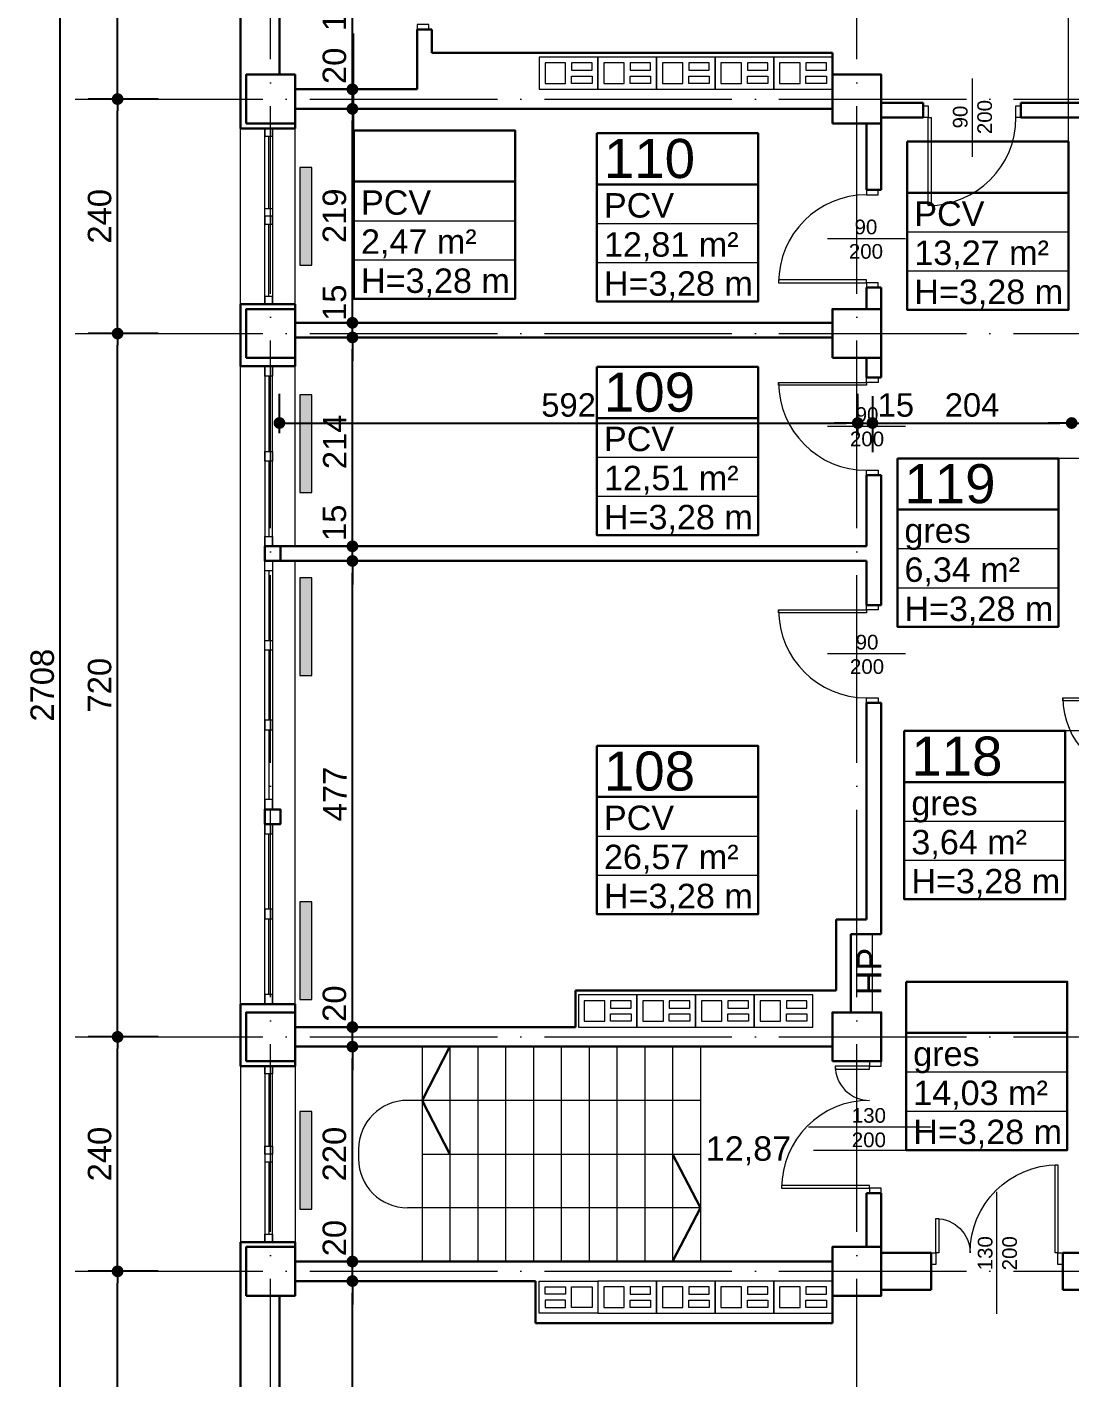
# Model space of a CAD drawing. Header units: millimetres. Extents: x 54 to 8480, y -22812 to 17434.
# Drawn here: x 1383 to 2451, y -7670 to -6288 of the extents above; entities that cross this region are included whole.
import ezdxf

# ---------------------------------------------------------------- set-up
doc = ezdxf.new("R2010")
doc.units = ezdxf.units.MM
doc.linetypes.add('ACAD_ISO04W100', pattern=[30, 24, -3, 0, -3])
doc.layers.add('grzejniki', color=104, linetype='Continuous')
doc.layers.add('TABELKI PO UWAGACH', color=5, linetype='Continuous')
for name, color, linetype, lineweight in [('osie', 132, 'ACAD_ISO04W100', 0), ('PLATFORMA', 7, 'Continuous', 0), ('STOLARKA', 97, 'Continuous', 0), ('tabelki', 151, 'Continuous', 0), ('wymiary', 150, 'Continuous', 0)]:
    doc.layers.add(name, color=color, linetype=linetype, lineweight=lineweight)
doc.styles.get("Standard").update_dxf_attribs({"font": 'arial.ttf'})
doc.dimstyles.new('ISO-25', dxfattribs={"dimtxt": 24, "dimasz": 12, "dimexe": 30, "dimexo": 30, "dimgap": 6, "dimtad": 1, "dimdec": 0, "dimtxsty": 'Standard', "dimblk": 'DOT', "dimcen": 2.5, "dimadec": 0, "dimazin": 0, "dimtfac": 1, "dimtdec": 0, "dimtmove": 0, "dimatfit": 3, "dimldrblk": 'DOT', "dimfxl": 1, "dimarcsym": 0})

# ---------------------------------------------------------------- blocks, each defined once
blk = doc.blocks.new('A$C13771EA7')
at = {"color": 132, "linetype": 'ACAD_ISO04W100', "lineweight": 0, "ltscale": 8}
for p, q in [((31, -2874), (31, 166)), ((631, -2874), (631, 166)), ((-169, -754), (4311, -754)), ((-169, -994), (3231, -994)), ((-169, -1714), (3231, -1714)), ((-169, -1954), (4311, -1954))]:
    blk.add_line(p, q, dxfattribs=at)
blk = doc.blocks.new('A$C4A7D7A23')
at = {"layer": 'STOLARKA', "lineweight": 0}
blk.add_line((-67.5, 62.5), (-67.5, -62.5), dxfattribs=at)
for points in [[(-130, 12), (-135, 12), (-135, 0), (-130, 0)], [(-127, 0), (-130, 0), (-130, -35), (-127, -35)], [(-5, 0), (-8, 0), (-8, -90), (-5, -90)], [(0, 12), (-5, 12), (-5, 0), (0, 0)]]:
    blk.add_lwpolyline(points, close=True, dxfattribs=at)
for centre, radius, start, end in [((-130, 0), 35, 270, 0), ((-5, 0), 90, 180, 270)]:
    blk.add_arc(centre, radius, start, end, dxfattribs=at)
blk = doc.blocks.new('A$C1D836454')
at = {"color": 82, "lineweight": 0}
for points in [[(0, -16.5), (60, -16.5), (60, 16.5), (0, 16.5)], [(6, -10.5), (27, -10.5), (27, 10.5), (6, 10.5)], [(33, 3), (54, 3), (54, 10.5), (33, 10.5)], [(33, -3), (54, -3), (54, -10.5), (33, -10.5)]]:
    blk.add_lwpolyline(points, close=True, dxfattribs=at)
blk = doc.blocks.new('_Dot')
at = {"color": 0, "linetype": 'ByBlock', "lineweight": -2}
blk.add_line((-0.5, 0), (-1, 0), dxfattribs=at)
at = {"color": 0, "linetype": 'ByBlock', "lineweight": 0, "const_width": 0.5}
blk.add_lwpolyline([(-0.25, 0, 1), (0.25, 0, 1)], format="xyb", close=True, dxfattribs=at)
blk = doc.blocks.new('*D177')
at = {"layer": 'Defpoints', "color": 0, "linetype": 'Continuous', "lineweight": 0}
for p in [(1475.9, -7561.3), (1547.6, -7561.3), (1547.6, -8281.3)]:
    blk.add_point(p, dxfattribs=at)
at = {"layer": 'wymiary', "color": 0, "linetype": 'Continuous', "lineweight": -2}
for p, q in [((1517.6, -7561.3), (1445.9, -7561.3)), ((1475.9, -8269.3), (1475.9, -7573.3)), ((1517.6, -8281.3), (1445.9, -8281.3))]:
    blk.add_line(p, q, dxfattribs=at)
at = {"layer": 'wymiary', "color": 0, "linetype": 'Continuous', "lineweight": -2, "xscale": 12, "yscale": 12, "zscale": 12}
for p, rotation in [((1475.9, -7561.3), 90), ((1475.9, -8281.3), 270)]:
    blk.add_blockref('_Dot', p, dxfattribs=dict(at, rotation=rotation))
at = {"layer": 'wymiary', "color": 0, "linetype": 'Continuous', "lineweight": 0, "insert": (1457.6, -7921.3), "char_height": 24, "attachment_point": 5, "rotation": 90}
blk.add_mtext('720', dxfattribs=at)
blk = doc.blocks.new('*D178')
at = {"layer": 'Defpoints', "color": 0, "linetype": 'Continuous', "lineweight": 0}
for p in [(1475.9, -7321.3), (1547.6, -7321.3), (1547.6, -7561.3)]:
    blk.add_point(p, dxfattribs=at)
at = {"layer": 'wymiary', "color": 0, "linetype": 'Continuous', "lineweight": -2}
for p, q in [((1517.6, -7321.3), (1445.9, -7321.3)), ((1475.9, -7549.3), (1475.9, -7333.3)), ((1517.6, -7561.3), (1445.9, -7561.3))]:
    blk.add_line(p, q, dxfattribs=at)
at = {"layer": 'wymiary', "color": 0, "linetype": 'Continuous', "lineweight": -2, "xscale": 12, "yscale": 12, "zscale": 12}
for p, rotation in [((1475.9, -7321.3), 90), ((1475.9, -7561.3), 270)]:
    blk.add_blockref('_Dot', p, dxfattribs=dict(at, rotation=rotation))
at = {"layer": 'wymiary', "color": 0, "linetype": 'Continuous', "lineweight": 0, "insert": (1457.6, -7441.3), "char_height": 24, "attachment_point": 5, "rotation": 90}
blk.add_mtext('240', dxfattribs=at)
blk = doc.blocks.new('*D179')
at = {"layer": 'Defpoints', "color": 0, "linetype": 'Continuous', "lineweight": 0}
for p in [(1475.9, -6601.3), (1547.6, -6601.3), (1547.6, -7321.3)]:
    blk.add_point(p, dxfattribs=at)
at = {"layer": 'wymiary', "color": 0, "linetype": 'Continuous', "lineweight": -2}
for p, q in [((1517.6, -6601.3), (1445.9, -6601.3)), ((1475.9, -7309.3), (1475.9, -6613.3)), ((1517.6, -7321.3), (1445.9, -7321.3))]:
    blk.add_line(p, q, dxfattribs=at)
at = {"layer": 'wymiary', "color": 0, "linetype": 'Continuous', "lineweight": -2, "xscale": 12, "yscale": 12, "zscale": 12}
for p, rotation in [((1475.9, -6601.3), 90), ((1475.9, -7321.3), 270)]:
    blk.add_blockref('_Dot', p, dxfattribs=dict(at, rotation=rotation))
at = {"layer": 'wymiary', "color": 0, "linetype": 'Continuous', "lineweight": 0, "insert": (1457.6, -6961.3), "char_height": 24, "attachment_point": 5, "rotation": 90}
blk.add_mtext('720', dxfattribs=at)
blk = doc.blocks.new('*D153')
at = {"layer": 'Defpoints', "color": 0, "linetype": 'Continuous', "lineweight": 0}
for p in [(1475.9, -6361.3), (1547.6, -6361.3), (1547.6, -6601.3)]:
    blk.add_point(p, dxfattribs=at)
at = {"layer": 'wymiary', "color": 0, "linetype": 'Continuous', "lineweight": -2}
for p, q in [((1517.6, -6361.3), (1445.9, -6361.3)), ((1475.9, -6589.3), (1475.9, -6373.3)), ((1517.6, -6601.3), (1445.9, -6601.3))]:
    blk.add_line(p, q, dxfattribs=at)
at = {"layer": 'wymiary', "color": 0, "linetype": 'Continuous', "lineweight": -2, "xscale": 12, "yscale": 12, "zscale": 12}
for p, rotation in [((1475.9, -6361.3), 90), ((1475.9, -6601.3), 270)]:
    blk.add_blockref('_Dot', p, dxfattribs=dict(at, rotation=rotation))
at = {"layer": 'wymiary', "color": 0, "linetype": 'Continuous', "lineweight": 0, "insert": (1457.6, -6481.3), "char_height": 24, "attachment_point": 5, "rotation": 90}
blk.add_mtext('240', dxfattribs=at)
blk = doc.blocks.new('*D154')
at = {"layer": 'Defpoints', "color": 0, "linetype": 'Continuous', "lineweight": 0}
for p in [(1475.9, -5641.3), (1547.6, -5641.3), (1547.6, -6361.3)]:
    blk.add_point(p, dxfattribs=at)
at = {"layer": 'wymiary', "color": 0, "linetype": 'Continuous', "lineweight": -2}
for p, q in [((1517.6, -5641.3), (1445.9, -5641.3)), ((1475.9, -6349.3), (1475.9, -5653.3)), ((1517.6, -6361.3), (1445.9, -6361.3))]:
    blk.add_line(p, q, dxfattribs=at)
at = {"layer": 'wymiary', "color": 0, "linetype": 'Continuous', "lineweight": -2, "xscale": 12, "yscale": 12, "zscale": 12}
for p, rotation in [((1475.9, -5641.3), 90), ((1475.9, -6361.3), 270)]:
    blk.add_blockref('_Dot', p, dxfattribs=dict(at, rotation=rotation))
at = {"layer": 'wymiary', "color": 0, "linetype": 'Continuous', "lineweight": 0, "insert": (1457.6, -6001.3), "char_height": 24, "attachment_point": 5, "rotation": 90}
blk.add_mtext('720', dxfattribs=at)
blk = doc.blocks.new('*D169')
at = {"layer": 'Defpoints', "color": 0, "linetype": 'Continuous', "lineweight": 0}
for p in [(1417.2, -5607.3), (1601.6, -5607.3), (1601.6, -8315.3)]:
    blk.add_point(p, dxfattribs=at)
at = {"layer": 'wymiary', "color": 0, "linetype": 'Continuous', "lineweight": -2}
for p, q in [((1571.6, -5607.3), (1387.2, -5607.3)), ((1417.2, -8303.3), (1417.2, -5619.3)), ((1571.6, -8315.3), (1387.2, -8315.3))]:
    blk.add_line(p, q, dxfattribs=at)
at = {"layer": 'wymiary', "color": 0, "linetype": 'Continuous', "lineweight": -2, "xscale": 12, "yscale": 12, "zscale": 12}
for p, rotation in [((1417.2, -5607.3), 90), ((1417.2, -8315.3), 270)]:
    blk.add_blockref('_Dot', p, dxfattribs=dict(at, rotation=rotation))
at = {"layer": 'wymiary', "color": 0, "linetype": 'Continuous', "lineweight": 0, "insert": (1398.9, -6961.3), "char_height": 24, "attachment_point": 5, "rotation": 90}
blk.add_mtext('2708', dxfattribs=at)
blk = doc.blocks.new('*D302')
at = {"layer": 'Defpoints', "color": 0, "linetype": 'Continuous', "lineweight": 0}
for p in [(1716.3, -7571.3), (1755.6, -7571.3), (1755.6, -8275.3)]:
    blk.add_point(p, dxfattribs=at)
at = {"layer": 'wymiary', "color": 0, "linetype": 'Continuous', "lineweight": -2}
for p, q in [((1725.6, -7571.3), (1686.3, -7571.3)), ((1716.3, -8263.3), (1716.3, -7583.3)), ((1725.6, -8275.3), (1686.3, -8275.3))]:
    blk.add_line(p, q, dxfattribs=at)
at = {"layer": 'wymiary', "color": 0, "linetype": 'Continuous', "lineweight": -2, "xscale": 12, "yscale": 12, "zscale": 12}
for p, rotation in [((1716.3, -7571.3), 90), ((1716.3, -8275.3), 270)]:
    blk.add_blockref('_Dot', p, dxfattribs=dict(at, rotation=rotation))
at = {"layer": 'wymiary', "color": 0, "linetype": 'Continuous', "lineweight": 0, "insert": (1698, -7923.3), "char_height": 24, "attachment_point": 5, "rotation": 90}
blk.add_mtext('704', dxfattribs=at)
blk = doc.blocks.new('*D301')
at = {"layer": 'Defpoints', "color": 0, "linetype": 'Continuous', "lineweight": 0}
for p in [(1716.3, -7551.3), (1716.3, -7551.3), (1755.6, -7571.3)]:
    blk.add_point(p, dxfattribs=at)
at = {"layer": 'wymiary', "color": 0, "linetype": 'Continuous', "lineweight": -2}
for p, q in [((1716.3, -7539.3), (1716.3, -7527.3)), ((1716.3, -7571.3), (1716.3, -7551.3)), ((1725.6, -7571.3), (1686.3, -7571.3)), ((1716.3, -7583.3), (1716.3, -7595.3))]:
    blk.add_line(p, q, dxfattribs=at)
at = {"layer": 'wymiary', "color": 0, "linetype": 'Continuous', "lineweight": -2, "xscale": 12, "yscale": 12, "zscale": 12}
for p, rotation in [((1716.3, -7551.3), 270), ((1716.3, -7571.3), 90)]:
    blk.add_blockref('_Dot', p, dxfattribs=dict(at, rotation=rotation))
at = {"layer": 'wymiary', "color": 0, "linetype": 'Continuous', "lineweight": 0, "insert": (1698, -7527.3), "char_height": 24, "attachment_point": 5, "rotation": 90}
blk.add_mtext('20', dxfattribs=at)
blk = doc.blocks.new('*D303')
at = {"layer": 'Defpoints', "color": 0, "linetype": 'Continuous', "lineweight": 0}
for p in [(1716.3, -7331.3), (1716.3, -7331.3), (1716.3, -7551.3)]:
    blk.add_point(p, dxfattribs=at)
at = {"layer": 'wymiary', "color": 0, "linetype": 'Continuous', "lineweight": -2}
blk.add_line((1716.3, -7539.3), (1716.3, -7343.3), dxfattribs=at)
at = {"layer": 'wymiary', "color": 0, "linetype": 'Continuous', "lineweight": -2, "xscale": 12, "yscale": 12, "zscale": 12}
for p, rotation in [((1716.3, -7331.3), 90), ((1716.3, -7551.3), 270)]:
    blk.add_blockref('_Dot', p, dxfattribs=dict(at, rotation=rotation))
at = {"layer": 'wymiary', "color": 0, "linetype": 'Continuous', "lineweight": 0, "insert": (1698, -7441.3), "char_height": 24, "attachment_point": 5, "rotation": 90}
blk.add_mtext('220', dxfattribs=at)
blk = doc.blocks.new('*D304')
at = {"layer": 'Defpoints', "color": 0, "linetype": 'Continuous', "lineweight": 0}
for p in [(1716.3, -7311.3), (1716.3, -7311.3), (1716.3, -7331.3)]:
    blk.add_point(p, dxfattribs=at)
at = {"layer": 'wymiary', "color": 0, "linetype": 'Continuous', "lineweight": -2}
for p, q in [((1716.3, -7299.3), (1716.3, -7287.3)), ((1716.3, -7331.3), (1716.3, -7311.3)), ((1716.3, -7343.3), (1716.3, -7355.3))]:
    blk.add_line(p, q, dxfattribs=at)
at = {"layer": 'wymiary', "color": 0, "linetype": 'Continuous', "lineweight": -2, "xscale": 12, "yscale": 12, "zscale": 12}
for p, rotation in [((1716.3, -7311.3), 270), ((1716.3, -7331.3), 90)]:
    blk.add_blockref('_Dot', p, dxfattribs=dict(at, rotation=rotation))
at = {"layer": 'wymiary', "color": 0, "linetype": 'Continuous', "lineweight": 0, "insert": (1698, -7287.3), "char_height": 24, "attachment_point": 5, "rotation": 90}
blk.add_mtext('20', dxfattribs=at)
blk = doc.blocks.new('*D305')
at = {"layer": 'Defpoints', "color": 0, "linetype": 'Continuous', "lineweight": 0}
for p in [(1716.3, -6834.1), (1716.3, -6834.1), (1716.3, -7311.3)]:
    blk.add_point(p, dxfattribs=at)
at = {"layer": 'wymiary', "color": 0, "linetype": 'Continuous', "lineweight": -2}
blk.add_line((1716.3, -7299.3), (1716.3, -6846.1), dxfattribs=at)
at = {"layer": 'wymiary', "color": 0, "linetype": 'Continuous', "lineweight": -2, "xscale": 12, "yscale": 12, "zscale": 12}
for p, rotation in [((1716.3, -6834.1), 90), ((1716.3, -7311.3), 270)]:
    blk.add_blockref('_Dot', p, dxfattribs=dict(at, rotation=rotation))
at = {"layer": 'wymiary', "color": 0, "linetype": 'Continuous', "lineweight": 0, "insert": (1698.3, -7072.7), "char_height": 24, "attachment_point": 5, "rotation": 90}
blk.add_mtext('477', dxfattribs=at)
blk = doc.blocks.new('*D306')
at = {"layer": 'Defpoints', "color": 0, "linetype": 'Continuous', "lineweight": 0}
for p in [(1716.3, -6819.1), (1716.3, -6819.1), (1716.3, -6834.1)]:
    blk.add_point(p, dxfattribs=at)
at = {"layer": 'wymiary', "color": 0, "linetype": 'Continuous', "lineweight": -2}
for p, q in [((1716.3, -6807.1), (1716.3, -6795.1)), ((1716.3, -6834.1), (1716.3, -6819.1)), ((1716.3, -6846.1), (1716.3, -6858.1))]:
    blk.add_line(p, q, dxfattribs=at)
at = {"layer": 'wymiary', "color": 0, "linetype": 'Continuous', "lineweight": -2, "xscale": 12, "yscale": 12, "zscale": 12}
for p, rotation in [((1716.3, -6819.1), 270), ((1716.3, -6834.1), 90)]:
    blk.add_blockref('_Dot', p, dxfattribs=dict(at, rotation=rotation))
at = {"layer": 'wymiary', "color": 0, "linetype": 'Continuous', "lineweight": 0, "insert": (1698, -6795.1), "char_height": 24, "attachment_point": 5, "rotation": 90}
blk.add_mtext('15', dxfattribs=at)
blk = doc.blocks.new('*D307')
at = {"layer": 'Defpoints', "color": 0, "linetype": 'Continuous', "lineweight": 0}
for p in [(1716.3, -6605.3), (1716.3, -6605.3), (1716.3, -6819.1)]:
    blk.add_point(p, dxfattribs=at)
at = {"layer": 'wymiary', "color": 0, "linetype": 'Continuous', "lineweight": -2}
blk.add_line((1716.3, -6807.1), (1716.3, -6617.3), dxfattribs=at)
at = {"layer": 'wymiary', "color": 0, "linetype": 'Continuous', "lineweight": -2, "xscale": 12, "yscale": 12, "zscale": 12}
for p, rotation in [((1716.3, -6605.3), 90), ((1716.3, -6819.1), 270)]:
    blk.add_blockref('_Dot', p, dxfattribs=dict(at, rotation=rotation))
at = {"layer": 'wymiary', "color": 0, "linetype": 'Continuous', "lineweight": 0, "insert": (1698.2, -6712.2), "char_height": 24, "attachment_point": 5, "rotation": 90}
blk.add_mtext('214', dxfattribs=at)
blk = doc.blocks.new('*D308')
at = {"layer": 'Defpoints', "color": 0, "linetype": 'Continuous', "lineweight": 0}
for p in [(1716.3, -6590.3), (1716.3, -6590.3), (1716.3, -6605.3)]:
    blk.add_point(p, dxfattribs=at)
at = {"layer": 'wymiary', "color": 0, "linetype": 'Continuous', "lineweight": -2}
for p, q in [((1716.3, -6578.3), (1716.3, -6566.3)), ((1716.3, -6605.3), (1716.3, -6590.3)), ((1716.3, -6617.3), (1716.3, -6629.3))]:
    blk.add_line(p, q, dxfattribs=at)
at = {"layer": 'wymiary', "color": 0, "linetype": 'Continuous', "lineweight": -2, "xscale": 12, "yscale": 12, "zscale": 12}
for p, rotation in [((1716.3, -6590.3), 270), ((1716.3, -6605.3), 90)]:
    blk.add_blockref('_Dot', p, dxfattribs=dict(at, rotation=rotation))
at = {"layer": 'wymiary', "color": 0, "linetype": 'Continuous', "lineweight": 0, "insert": (1698, -6569.8), "char_height": 24, "attachment_point": 5, "rotation": 90}
blk.add_mtext('15', dxfattribs=at)
blk = doc.blocks.new('*D309')
at = {"layer": 'Defpoints', "color": 0, "linetype": 'Continuous', "lineweight": 0}
for p in [(1716.3, -6371.3), (1716.3, -6371.3), (1716.3, -6590.3)]:
    blk.add_point(p, dxfattribs=at)
at = {"layer": 'wymiary', "color": 0, "linetype": 'Continuous', "lineweight": -2}
blk.add_line((1716.3, -6578.3), (1716.3, -6383.3), dxfattribs=at)
at = {"layer": 'wymiary', "color": 0, "linetype": 'Continuous', "lineweight": -2, "xscale": 12, "yscale": 12, "zscale": 12}
for p, rotation in [((1716.3, -6371.3), 90), ((1716.3, -6590.3), 270)]:
    blk.add_blockref('_Dot', p, dxfattribs=dict(at, rotation=rotation))
at = {"layer": 'wymiary', "color": 0, "linetype": 'Continuous', "lineweight": 0, "insert": (1698, -6480.8), "char_height": 24, "attachment_point": 5, "rotation": 90}
blk.add_mtext('219', dxfattribs=at)
blk = doc.blocks.new('*D310')
at = {"layer": 'Defpoints', "color": 0, "linetype": 'Continuous', "lineweight": 0}
for p in [(1716.3, -6351.3), (1716.3, -6351.3), (1716.3, -6371.3)]:
    blk.add_point(p, dxfattribs=at)
at = {"layer": 'wymiary', "color": 0, "linetype": 'Continuous', "lineweight": -2}
for p, q in [((1716.3, -6339.3), (1716.3, -6327.3)), ((1716.3, -6371.3), (1716.3, -6351.3)), ((1716.3, -6383.3), (1716.3, -6395.3))]:
    blk.add_line(p, q, dxfattribs=at)
at = {"layer": 'wymiary', "color": 0, "linetype": 'Continuous', "lineweight": -2, "xscale": 12, "yscale": 12, "zscale": 12}
for p, rotation in [((1716.3, -6351.3), 270), ((1716.3, -6371.3), 90)]:
    blk.add_blockref('_Dot', p, dxfattribs=dict(at, rotation=rotation))
at = {"layer": 'wymiary', "color": 0, "linetype": 'Continuous', "lineweight": 0, "insert": (1698, -6327.3), "char_height": 24, "attachment_point": 5, "rotation": 90}
blk.add_mtext('20', dxfattribs=at)
blk = doc.blocks.new('*D323')
at = {"layer": 'Defpoints', "color": 0, "linetype": 'Continuous', "lineweight": 0}
for p in [(1716.3, -6176.3), (1716.3, -6176.3), (1716.3, -6351.3)]:
    blk.add_point(p, dxfattribs=at)
at = {"layer": 'wymiary', "color": 0, "linetype": 'Continuous', "lineweight": -2}
blk.add_line((1716.3, -6339.3), (1716.3, -6188.3), dxfattribs=at)
at = {"layer": 'wymiary', "color": 0, "linetype": 'Continuous', "lineweight": -2, "xscale": 12, "yscale": 12, "zscale": 12}
for p, rotation in [((1716.3, -6176.3), 90), ((1716.3, -6351.3), 270)]:
    blk.add_blockref('_Dot', p, dxfattribs=dict(at, rotation=rotation))
at = {"layer": 'wymiary', "color": 0, "linetype": 'Continuous', "lineweight": 0, "insert": (1698, -6263.8), "char_height": 24, "attachment_point": 5, "rotation": 90}
blk.add_mtext('175', dxfattribs=at)
blk = doc.blocks.new('*D602')
at = {"layer": 'Defpoints', "color": 0, "linetype": 'Continuous', "lineweight": 0}
for p in [(2233.6, -6692.9), (1641.6, -6733.3), (2233.6, -6735.3)]:
    blk.add_point(p, dxfattribs=at)
at = {"layer": 'wymiary', "color": 0, "linetype": 'Continuous', "lineweight": -2}
for p, q in [((1641.6, -6703.3), (1641.6, -6662.9)), ((2233.6, -6705.3), (2233.6, -6662.9)), ((1653.6, -6692.9), (2221.6, -6692.9))]:
    blk.add_line(p, q, dxfattribs=at)
at = {"layer": 'wymiary', "color": 0, "linetype": 'Continuous', "lineweight": -2, "xscale": 12, "yscale": 12, "zscale": 12, "rotation": 180}
blk.add_blockref('_Dot', (1641.6, -6692.9), dxfattribs=at)
at = {"layer": 'wymiary', "color": 0, "linetype": 'Continuous', "lineweight": -2, "xscale": 12, "yscale": 12, "zscale": 12}
blk.add_blockref('_Dot', (2233.6, -6692.9), dxfattribs=at)
at = {"layer": 'wymiary', "color": 0, "linetype": 'Continuous', "lineweight": 0, "insert": (1937.6, -6674.6), "char_height": 24, "attachment_point": 5}
blk.add_mtext('592', dxfattribs=at)
blk = doc.blocks.new('*D603')
at = {"layer": 'Defpoints', "color": 0, "linetype": 'Continuous', "lineweight": 0}
for p in [(2248.6, -6635.3), (2248.6, -6692.9), (2233.6, -6735.3)]:
    blk.add_point(p, dxfattribs=at)
at = {"layer": 'wymiary', "color": 0, "linetype": 'Continuous', "lineweight": -2}
for p, q in [((2233.6, -6705.3), (2233.6, -6662.9)), ((2248.6, -6665.3), (2248.6, -6722.9)), ((2221.6, -6692.9), (2209.6, -6692.9)), ((2233.6, -6692.9), (2248.6, -6692.9)), ((2260.6, -6692.9), (2272.6, -6692.9))]:
    blk.add_line(p, q, dxfattribs=at)
at = {"layer": 'wymiary', "color": 0, "linetype": 'Continuous', "lineweight": -2, "xscale": 12, "yscale": 12, "zscale": 12}
blk.add_blockref('_Dot', (2233.6, -6692.9), dxfattribs=at)
at = {"layer": 'wymiary', "color": 0, "linetype": 'Continuous', "lineweight": -2, "xscale": 12, "yscale": 12, "zscale": 12, "rotation": 180}
blk.add_blockref('_Dot', (2248.6, -6692.9), dxfattribs=at)
at = {"layer": 'wymiary', "color": 0, "linetype": 'Continuous', "lineweight": 0, "insert": (2272.6, -6674.6), "char_height": 24, "attachment_point": 5}
blk.add_mtext('15', dxfattribs=at)
blk = doc.blocks.new('*D604')
at = {"layer": 'Defpoints', "color": 0, "linetype": 'Continuous', "lineweight": 0}
for p in [(2248.6, -6635.3), (2452.6, -6692.9), (2452.6, -6692.9)]:
    blk.add_point(p, dxfattribs=at)
at = {"layer": 'wymiary', "color": 0, "linetype": 'Continuous', "lineweight": -2}
for p, q in [((2248.6, -6665.3), (2248.6, -6722.9)), ((2260.6, -6692.9), (2440.6, -6692.9))]:
    blk.add_line(p, q, dxfattribs=at)
at = {"layer": 'wymiary', "color": 0, "linetype": 'Continuous', "lineweight": -2, "xscale": 12, "yscale": 12, "zscale": 12, "rotation": 180}
blk.add_blockref('_Dot', (2248.6, -6692.9), dxfattribs=at)
at = {"layer": 'wymiary', "color": 0, "linetype": 'Continuous', "lineweight": -2, "xscale": 12, "yscale": 12, "zscale": 12}
blk.add_blockref('_Dot', (2452.6, -6692.9), dxfattribs=at)
at = {"layer": 'wymiary', "color": 0, "linetype": 'Continuous', "lineweight": 0, "insert": (2350.6, -6674.6), "char_height": 24, "attachment_point": 5}
blk.add_mtext('204', dxfattribs=at)
blk = doc.blocks.new('*D605')
at = {"layer": 'Defpoints', "color": 0, "linetype": 'Continuous', "lineweight": 0}
for p in [(2452.6, -6692.9), (2467.6, -6692.9), (2467.6, -6692.9)]:
    blk.add_point(p, dxfattribs=at)
at = {"layer": 'wymiary', "color": 0, "linetype": 'Continuous', "lineweight": -2}
for p, q in [((2440.6, -6692.9), (2428.6, -6692.9)), ((2452.6, -6692.9), (2467.6, -6692.9)), ((2479.6, -6692.9), (2491.6, -6692.9))]:
    blk.add_line(p, q, dxfattribs=at)
at = {"layer": 'wymiary', "color": 0, "linetype": 'Continuous', "lineweight": -2, "xscale": 12, "yscale": 12, "zscale": 12}
blk.add_blockref('_Dot', (2452.6, -6692.9), dxfattribs=at)
at = {"layer": 'wymiary', "color": 0, "linetype": 'Continuous', "lineweight": -2, "xscale": 12, "yscale": 12, "zscale": 12, "rotation": 180}
blk.add_blockref('_Dot', (2467.6, -6692.9), dxfattribs=at)
at = {"layer": 'wymiary', "color": 0, "linetype": 'Continuous', "lineweight": 0, "insert": (2491.6, -6674.6), "char_height": 24, "attachment_point": 5}
blk.add_mtext('15', dxfattribs=at)
blk = doc.blocks.new('A$C508466D2')
at = {"layer": 'grzejniki', "linetype": 'Continuous', "lineweight": 0}
blk.add_hatch(color=256, dxfattribs=at).paths.add_polyline_path([(-50, -12), (50, -12), (50, 0), (-50, 0)])
blk.add_lwpolyline([(-50, -12), (50, -12), (50, 0), (-50, 0)], close=True, dxfattribs=at)

msp = doc.modelspace()

# ---------------------------------------------------------------- linework, layer by layer
at = {"lineweight": 30}
for p, q in [((1601.6, -6391.3), (1601.6, -5607.3)), ((2207.6, -6313.8), (1797.6, -6313.8)), ((2207.6, -6313.8), (2207.6, -6336.3)), ((1657.6, -6351.3), (1782.6, -6351.3)), ((1657.6, -6371.3), (2207.6, -6371.3)), ((2300.6, -6365.3), (2257.6, -6365.3)), ((2480.6, -6365.3), (2400.6, -6365.3)), ((1657.6, -6391.3), (1657.6, -6386.3)), ((2300.6, -6380.3), (2257.6, -6380.3)), ((2807.6, -6380.3), (2400.6, -6380.3)), ((1657.6, -6391.3), (1601.6, -6391.3)), ((1601.6, -6634.8), (1601.6, -6571.3)), ((1657.6, -6571.3), (1601.6, -6571.3)), ((1657.6, -6576.3), (1657.6, -6571.3)), ((1641.6, -6819.1), (2242.6, -6819.1)), ((1641.6, -6834.1), (2242.6, -6834.1)), ((2242.6, -6879.3), (2257.6, -6879.3)), ((2242.6, -6979.3), (2257.6, -6979.3)), ((2211.6, -7201.3), (2211.6, -7273.8)), ((2211.6, -7201.3), (2242.6, -7201.3)), ((2226.6, -7216.3), (2226.6, -7296.3)), ((2226.6, -7216.3), (2257.6, -7216.3)), ((1944.6, -7311.3), (1944.6, -7273.8)), ((2211.6, -7273.8), (1944.6, -7273.8)), ((1601.6, -7351.3), (1601.6, -7287.8)), ((1657.6, -7311.3), (1944.6, -7311.3)), ((1657.6, -7331.3), (2207.6, -7331.3)), ((1816.1, -7331.3), (1787.6, -7386.3)), ((1657.6, -7351.3), (1601.6, -7351.3)), ((1657.6, -7346.3), (1657.6, -7351.3)), ((1787.6, -7386.3), (1816.1, -7441.3)), ((2044.1, -7441.3), (2072.6, -7496.3)), ((2072.6, -7496.3), (2044.1, -7551.3)), ((1601.6, -8315.3), (1601.6, -7531.3)), ((1657.6, -7531.3), (1601.6, -7531.3)), ((1657.6, -7531.3), (1657.6, -7536.3)), ((2308.6, -7542.3), (2257.6, -7542.3)), ((2308.6, -7542.3), (2308.6, -7580.3)), ((2443.6, -7580.3), (2443.6, -7542.3)), ((2807.6, -7542.3), (2443.6, -7542.3)), ((1657.6, -7551.3), (2207.6, -7551.3)), ((1657.6, -7571.3), (1903.6, -7571.3)), ((1903.6, -7614.3), (1903.6, -7571.3)), ((2207.6, -7586.3), (2207.6, -7614.3)), ((2308.6, -7580.3), (2257.6, -7580.3)), ((2625.1, -7580.3), (2443.6, -7580.3)), ((2207.6, -7614.3), (1903.6, -7614.3))]:
    msp.add_line(p, q, dxfattribs=at)
at = {"color": 7, "lineweight": 30}
for p, q in [((1641.6, -6176.3), (1641.6, -6336.3)), ((1797.6, -6290), (1782.6, -6290)), ((1782.6, -6290), (1782.6, -6351.3)), ((1797.6, -6290), (1797.6, -6313.8)), ((2300.6, -6380.3), (2300.6, -6365.3)), ((2400.6, -6380.3), (2400.6, -6365.3)), ((2242.6, -6386.3), (2242.6, -6454.3)), ((2257.6, -6386.3), (2257.6, -6454.3)), ((2242.6, -6454.3), (2257.6, -6454.3)), ((2242.6, -6554.3), (2257.6, -6554.3)), ((2242.6, -6554.3), (2242.6, -6576.3)), ((2257.6, -6554.3), (2257.6, -6576.3)), ((2207.6, -6590.3), (1657.6, -6590.3)), ((2207.6, -6605.3), (1657.6, -6605.3)), ((1601.6, -6634.8), (1657.6, -6634.8)), ((1657.6, -6626.3), (1657.6, -6634.8)), ((2242.6, -6626.3), (2242.6, -6646.3)), ((2257.6, -6626.3), (2257.6, -6646.3)), ((2242.6, -6646.3), (2257.6, -6646.3)), ((2242.6, -6746.3), (2257.6, -6746.3)), ((2242.6, -6746.3), (2242.6, -6819.1)), ((2257.6, -6746.3), (2257.6, -6879.3)), ((2242.6, -6834.1), (2242.6, -6879.3)), ((2242.6, -6979.3), (2242.6, -7201.3)), ((2257.6, -6979.3), (2257.6, -7216.3)), ((1601.6, -7287.8), (1657.6, -7287.8)), ((1657.6, -7296.3), (1657.6, -7287.8)), ((2257.6, -7481.3), (2242.6, -7481.3)), ((2242.6, -7481.3), (2242.6, -7536.3)), ((2257.6, -7536.3), (2257.6, -7481.3)), ((1641.6, -7586.3), (1641.6, -8256.3))]:
    msp.add_line(p, q, dxfattribs=at)
at = {"lineweight": 0}
for p, q in [((1787.6, -7331.3), (1787.6, -7551.3)), ((1816.1, -7331.3), (1816.1, -7551.3)), ((1844.6, -7331.3), (1844.6, -7551.3)), ((1873.1, -7331.3), (1873.1, -7551.3)), ((1901.6, -7331.3), (1901.6, -7551.3)), ((1930.1, -7331.3), (1930.1, -7551.3)), ((1958.6, -7331.3), (1958.6, -7551.3)), ((1987.1, -7331.3), (1987.1, -7551.3)), ((2015.6, -7331.3), (2015.6, -7551.3)), ((2044.1, -7331.3), (2044.1, -7551.3)), ((2072.6, -7331.3), (2072.6, -7551.3)), ((2072.6, -7386.3), (1772.6, -7386.3)), ((1722.6, -7436.3), (1722.6, -7446.3)), ((1787.6, -7441.3), (2072.6, -7441.3)), ((2072.6, -7496.3), (1772.6, -7496.3))]:
    msp.add_line(p, q, dxfattribs=at)
at = {"lineweight": 30}
for points in [[(1607.6, -6386.3), (1657.6, -6386.3), (1657.6, -6336.3), (1607.6, -6336.3)], [(2207.6, -6386.3), (2257.6, -6386.3), (2257.6, -6336.3), (2207.6, -6336.3)], [(1607.6, -6626.3), (1657.6, -6626.3), (1657.6, -6576.3), (1607.6, -6576.3)], [(2207.6, -6626.3), (2257.6, -6626.3), (2257.6, -6576.3), (2207.6, -6576.3)], [(1607.6, -7346.3), (1657.6, -7346.3), (1657.6, -7296.3), (1607.6, -7296.3)], [(2207.6, -7346.3), (2257.6, -7346.3), (2257.6, -7296.3), (2207.6, -7296.3)], [(1607.6, -7586.3), (1657.6, -7586.3), (1657.6, -7536.3), (1607.6, -7536.3)], [(2207.6, -7586.3), (2257.6, -7586.3), (2257.6, -7536.3), (2207.6, -7536.3)]]:
    msp.add_lwpolyline(points, close=True, dxfattribs=at)
at = {"color": 7, "lineweight": 30}
for points in [[(1626.6, -6819.1), (1642.6, -6819.1), (1642.6, -6834.1), (1626.6, -6834.1)], [(1626.6, -7103.4), (1642.6, -7103.4), (1642.6, -7088.4), (1626.6, -7088.4)]]:
    msp.add_lwpolyline(points, close=True, dxfattribs=at)
at = {"lineweight": 0}
for centre, start, end in [((1772.6, -7436.3), 90, 180), ((1772.6, -7446.3), 180, 270)]:
    msp.add_arc(centre, 50, start, end, dxfattribs=at)
at = {"layer": 'PLATFORMA', "color": 1, "linetype": 'Continuous', "lineweight": 0}
msp.add_lwpolyline([(2248.6, -7216.3), (2226.6, -7216.3), (2226.6, -7296.3), (2248.6, -7296.3)], close=True, dxfattribs=at)
at = {"layer": 'STOLARKA', "lineweight": 0}
for p, q in [((2350.6, -6340.3), (2350.6, -6420.3)), ((1601.6, -6571.3), (1601.6, -6391.3)), ((1630.6, -6473.3), (1630.6, -6399.3)), ((1657.6, -6571.3), (1657.6, -6391.3)), ((1630.6, -6563.3), (1630.6, -6489.3)), ((2282.6, -6504.3), (2202.6, -6504.3)), ((1601.6, -7287.8), (1601.6, -6634.8)), ((1657.6, -6819.1), (1657.6, -6626.3)), ((1630.6, -6644.8), (1630.6, -6721.9)), ((2282.6, -6696.3), (2202.6, -6696.3)), ((1630.6, -6731.9), (1630.6, -6809.1)), ((1630.6, -6844.1), (1630.6, -6915.6)), ((1657.6, -7287.8), (1657.6, -6834.1)), ((1630.6, -6925.6), (1630.6, -6997)), ((2282.6, -6929.3), (2202.6, -6929.3)), ((1630.6, -7007), (1630.6, -7078.4)), ((1630.6, -7190.6), (1630.6, -7113.4)), ((1630.6, -7277.8), (1630.6, -7200.6)), ((1601.6, -7351.3), (1601.6, -7531.3)), ((1657.6, -7351.3), (1657.6, -7531.3)), ((1630.6, -7359.3), (1630.6, -7433.3)), ((1630.6, -7449.3), (1630.6, -7523.3))]:
    msp.add_line(p, q, dxfattribs=at)
for points in [[(1794.6, -6290), (1794.6, -6285), (1782.6, -6285), (1782.6, -6290)], [(2300.6, -6368.3), (2305.6, -6368.3), (2305.6, -6380.3), (2300.6, -6380.3)], [(2395.6, -6368.3), (2400.6, -6368.3), (2400.6, -6380.3), (2395.6, -6380.3)], [(2305.6, -6380.3), (2308.6, -6380.3), (2308.6, -6470.3), (2305.6, -6470.3)], [(1626.6, -6571.3), (1626.6, -6391.3), (1634.6, -6391.3), (1634.6, -6571.3)], [(1634.6, -6399.3), (1634.6, -6391.3), (1626.6, -6391.3), (1626.6, -6399.3)], [(2254.6, -6459.3), (2254.6, -6454.3), (2242.6, -6454.3), (2242.6, -6459.3)], [(1634.6, -6473.3), (1634.6, -6481.3), (1626.6, -6481.3), (1626.6, -6473.3)], [(1634.6, -6489.3), (1634.6, -6481.3), (1626.6, -6481.3), (1626.6, -6489.3)], [(2242.6, -6549.3), (2242.6, -6546.3), (2152.6, -6546.3), (2152.6, -6549.3)], [(2254.6, -6554.3), (2254.6, -6549.3), (2242.6, -6549.3), (2242.6, -6554.3)], [(1634.6, -6571.3), (1634.6, -6563.3), (1626.6, -6563.3), (1626.6, -6571.3)], [(1634.6, -6634.8), (1634.6, -6644.8), (1626.6, -6644.8), (1626.6, -6634.8)], [(1626.6, -6819.1), (1634.6, -6819.1), (1634.6, -6634.8), (1626.6, -6634.8)], [(2242.6, -6651.3), (2242.6, -6654.3), (2152.6, -6654.3), (2152.6, -6651.3)], [(2254.6, -6646.3), (2254.6, -6651.3), (2242.6, -6651.3), (2242.6, -6646.3)], [(1634.6, -6721.9), (1634.6, -6731.9), (1626.6, -6731.9), (1626.6, -6721.9)], [(2254.6, -6741.3), (2254.6, -6746.3), (2242.6, -6746.3), (2242.6, -6741.3)], [(1634.6, -6809.1), (1634.6, -6819.1), (1626.6, -6819.1), (1626.6, -6809.1)], [(1634.6, -6834.1), (1634.6, -6844.1), (1626.6, -6844.1), (1626.6, -6834.1)], [(1626.6, -6834.1), (1634.6, -6834.1), (1634.6, -7088.4), (1626.6, -7088.4)], [(2242.6, -6884.3), (2242.6, -6887.3), (2152.6, -6887.3), (2152.6, -6884.3)], [(2254.6, -6879.3), (2254.6, -6884.3), (2242.6, -6884.3), (2242.6, -6879.3)], [(1634.6, -6915.6), (1634.6, -6925.6), (1626.6, -6925.6), (1626.6, -6915.6)], [(2254.6, -6974.3), (2254.6, -6979.3), (2242.6, -6979.3), (2242.6, -6974.3)], [(2523.6, -6974.3), (2523.6, -6977.3), (2443.6, -6977.3), (2443.6, -6974.3)], [(1634.6, -7007), (1634.6, -6997), (1626.6, -6997), (1626.6, -7007)], [(1634.6, -7088.4), (1634.6, -7078.4), (1626.6, -7078.4), (1626.6, -7088.4)], [(1634.6, -7113.4), (1634.6, -7103.4), (1626.6, -7103.4), (1626.6, -7113.4)], [(1626.6, -7103.4), (1634.6, -7103.4), (1634.6, -7287.8), (1626.6, -7287.8)], [(1634.6, -7200.6), (1634.6, -7190.6), (1626.6, -7190.6), (1626.6, -7200.6)], [(1634.6, -7287.8), (1634.6, -7277.8), (1626.6, -7277.8), (1626.6, -7287.8)], [(1626.6, -7351.3), (1626.6, -7531.3), (1634.6, -7531.3), (1634.6, -7351.3)], [(1634.6, -7351.3), (1634.6, -7359.3), (1626.6, -7359.3), (1626.6, -7351.3)], [(1634.6, -7433.3), (1634.6, -7441.3), (1626.6, -7441.3), (1626.6, -7433.3)], [(1634.6, -7449.3), (1634.6, -7441.3), (1626.6, -7441.3), (1626.6, -7449.3)], [(1634.6, -7523.3), (1634.6, -7531.3), (1626.6, -7531.3), (1626.6, -7523.3)]]:
    msp.add_lwpolyline(points, close=True, dxfattribs=at)
for centre, radius, start, end in [((2305.6, -6380.3), 90, 270, 0), ((2242.6, -6549.3), 90, 90, 180), ((2242.6, -6651.3), 90, 180, 270), ((2242.6, -6884.3), 90, 180, 270), ((2523.6, -6974.3), 80, 180, 270)]:
    msp.add_arc(centre, radius, start, end, dxfattribs=at)
at = {"layer": 'TABELKI PO UWAGACH', "color": 30, "linetype": 'Continuous', "lineweight": 0}
for p, q in [((2449.2, -6404.8), (2449.2, -6270.7)), ((1717.9, -6393.4), (1717.9, -6294.2)), ((1717.9, -6485.8), (1882.8, -6485.8)), ((1966.6, -6488.6), (2131.5, -6488.6)), ((2284.3, -6497.2), (2449.2, -6497.2)), ((1717.9, -6525.8), (1882.8, -6525.8)), ((1966.6, -6528.6), (2131.5, -6528.6)), ((2284.3, -6537.2), (2449.2, -6537.2)), ((1966.6, -6727.8), (2131.5, -6727.8)), ((2533.8, -6729.2), (2439.1, -6729.2)), ((1966.6, -6767.8), (2131.5, -6767.8)), ((2274.2, -6821.5), (2439.1, -6821.5)), ((2274.2, -6861.5), (2439.1, -6861.5)), ((2584.9, -7008), (2446.1, -7008)), ((2281.2, -7100.4), (2446.1, -7100.4)), ((1966.6, -7115.7), (2131.5, -7115.7)), ((2281.2, -7140.4), (2446.1, -7140.4)), ((1966.6, -7155.7), (2131.5, -7155.7)), ((2283.2, -7357.2), (2448.1, -7357.2)), ((2283.2, -7397.2), (2448.1, -7397.2)), ((2188.4, -7437.2), (2283.2, -7437.2))]:
    msp.add_line(p, q, dxfattribs=at)
at = {"layer": 'TABELKI PO UWAGACH', "color": 30, "linetype": 'Continuous', "lineweight": 30}
for p, q in [((1717.9, -6445.8), (1882.8, -6445.8)), ((1966.6, -6448.6), (2131.5, -6448.6)), ((2284.3, -6457.2), (2449.2, -6457.2)), ((1966.6, -6687.8), (2131.5, -6687.8)), ((2274.2, -6781.5), (2439.1, -6781.5)), ((2281.2, -7060.4), (2446.1, -7060.4)), ((1966.6, -7075.7), (2131.5, -7075.7)), ((2283.2, -7317.2), (2448.1, -7317.2))]:
    msp.add_line(p, q, dxfattribs=at)
for points in [[(1717.9, -6393.4), (1882.8, -6393.4), (1882.8, -6565.8), (1717.9, -6565.8)], [(1966.6, -6396.3), (2131.5, -6396.3), (2131.5, -6568.6), (1966.6, -6568.6)], [(2284.3, -6404.8), (2449.2, -6404.8), (2449.2, -6577.2), (2284.3, -6577.2)], [(1966.6, -6635.4), (2131.5, -6635.4), (2131.5, -6807.8), (1966.6, -6807.8)], [(2274.2, -6729.2), (2439.1, -6729.2), (2439.1, -6901.5), (2274.2, -6901.5)], [(2281.2, -7008), (2446.1, -7008), (2446.1, -7180.4), (2281.2, -7180.4)], [(1966.6, -7023.3), (2131.5, -7023.3), (2131.5, -7195.7), (1966.6, -7195.7)], [(2283.2, -7264.8), (2448.1, -7264.8), (2448.1, -7437.2), (2283.2, -7437.2)]]:
    msp.add_lwpolyline(points, close=True, dxfattribs=at)

# ---------------------------------------------------------------- block references
at = {"color": 7, "lineweight": 30}
for p in [(1907.6, -6334.8), (1967.6, -6334.8), (2027.6, -6334.8), (2087.6, -6334.8), (2147.6, -6334.8), (1947.6, -7294.8), (2007.6, -7294.8), (2067.6, -7294.8), (2127.6, -7294.8), (1967.6, -7587.8), (2027.6, -7587.8), (2087.6, -7587.8), (2147.6, -7587.8)]:
    msp.add_blockref('A$C1D836454', p, dxfattribs=at)
at = {"lineweight": 30, "rotation": 270}
msp.add_blockref('A$C4A7D7A23', (2245.6, -7481.3), dxfattribs=at)
at = {"lineweight": 30, "xscale": -1, "rotation": 180}
msp.add_blockref('A$C4A7D7A23', (2443.6, -7542.3), dxfattribs=at)
at = {"color": 7, "lineweight": 30, "xscale": -1}
msp.add_blockref('A$C1D836454', (1967.6, -7587.8), dxfattribs=at)
at = {"layer": 'grzejniki', "linetype": 'Continuous', "lineweight": 0, "rotation": 90}
for p in [(1662.6, -6481.3), (1662.6, -6713.9), (1662.6, -6901.5), (1662.6, -7233.1), (1662.6, -7447.6)]:
    msp.add_blockref('A$C508466D2', p, dxfattribs=at)
at = {"layer": 'osie', "lineweight": 30}
msp.add_blockref('A$C13771EA7', (1601.6, -5607.3), dxfattribs=at)

# ---------------------------------------------------------------- texts
at = {"layer": 'STOLARKA', "lineweight": 0, "char_height": 15, "width": 74.399, "rotation": 90}
for s, insert, attachment_point in [('\\pxqc;90\\P200', (2331, -6342.5), 3), ('\\pxqc;130\\P200', (2356.5, -7580), 1)]:
    msp.add_mtext(s, dxfattribs=dict(at, insert=insert, attachment_point=attachment_point))
at = {"layer": 'STOLARKA', "lineweight": 0, "char_height": 15, "width": 74.399}
for s, insert, attachment_point in [('\\pxqc;90\\P200', (2204.8, -6484.7), 1), ('\\pxqc;90\\P200', (2280.3, -6676.7), 3), ('\\pxqc;90\\P200', (2280.3, -6909.7), 3), ('\\pxqc;130\\P200', (2207.8, -7394.2), 1)]:
    msp.add_mtext(s, dxfattribs=dict(at, insert=insert, attachment_point=attachment_point))
at = {"layer": 'tabelki', "color": 5, "linetype": 'Continuous', "lineweight": 0, "attachment_point": 1}
for s, insert, char_height, width in [('\\pxql;110', (1973.8, -6402.1), 40, 47.056), ('\\pxql;PCV', (1725.1, -6454.7), 25, 194.396), ('\\pxql;PCV', (1973.8, -6457.6), 25, 194.396), ('\\pxql;PCV', (2291.5, -6466.1), 25, 194.396), ('\\pxql;2,47 m²', (1725.1, -6494.7), 25, 160.906), ('\\pxql;12,81 m²', (1973.8, -6497.6), 25, 160.906), ('\\pxql;13,27 m²', (2291.5, -6506.1), 25, 160.906), ('\\pxql;H=3,28 m', (1725.1, -6534.7), 25, 182.523), ('\\pxql;H=3,28 m', (1973.8, -6537.6), 25, 182.523), ('\\pxql;H=3,28 m', (2291.5, -6546.1), 25, 182.523), ('\\pxql;109', (1973.8, -6641.3), 40, 47.056), ('\\pxql;PCV', (1973.8, -6696.7), 25, 194.396), ('\\pxql;119', (2281.4, -6735), 40, 47.056), ('\\pxql;12,51 m²', (1973.8, -6736.7), 25, 160.906), ('\\pxql;H=3,28 m', (1973.8, -6776.7), 25, 182.523), ('\\pxql;gres', (2281.4, -6790.5), 25, 194.396), ('\\pxql;6,34 m²', (2281.4, -6830.5), 25, 160.906), ('\\pxql;H=3,28 m', (2281.4, -6870.5), 25, 182.523), ('\\pxql;118', (2288.5, -7013.9), 40, 47.056), ('\\pxql;108', (1973.8, -7029.2), 40, 47.056), ('\\pxql;gres', (2288.5, -7069.4), 25, 194.396), ('\\pxql;PCV', (1973.8, -7084.6), 25, 194.396), ('\\pxql;3,64 m²', (2288.5, -7109.4), 25, 160.906), ('\\pxql;26,57 m²', (1973.8, -7124.6), 25, 160.906), ('\\pxql;H=3,28 m', (2288.5, -7149.4), 25, 182.523), ('\\pxql;H=3,28 m', (1973.8, -7164.6), 25, 182.523), ('\\pxql;gres', (2290.4, -7326.1), 25, 194.396), ('\\pxql;14,03 m²', (2290.4, -7366.1), 25, 160.906), ('\\pxql;H=3,28 m', (2290.4, -7406.1), 25, 182.523), ('\\pxqc;12,87', (2098.2, -7423.1), 25, 47.056)]:
    msp.add_mtext(s, dxfattribs=dict(at, insert=insert, char_height=char_height, width=width))
at = {"layer": 'tabelki', "color": 5, "linetype": 'Continuous', "lineweight": 0, "insert": (2232.8, -7278.7), "char_height": 25, "width": 194.396, "attachment_point": 1, "rotation": 90}
msp.add_mtext('\\pxql;{\\C1;HP}', dxfattribs=at)

# ---------------------------------------------------------------- dimensions: what is measured, and where the dimension line sits
at = {"layer": 'wymiary', "linetype": 'Continuous', "lineweight": 0}
for base, p1, p2, picture, middle in [((1417.2, -5607.3), (1601.6, -8315.3), (1601.6, -5607.3), '*D169', (1398.9, -6961.3)), ((1716.3, -6176.3), (1716.3, -6351.3), (1716.3, -6176.3), '*D323', (1698, -6263.8)), ((1475.9, -7561.3), (1547.6, -8281.3), (1547.6, -7561.3), '*D177', (1457.6, -7921.3)), ((1716.3, -7571.3), (1755.6, -8275.3), (1755.6, -7571.3), '*D302', (1698, -7923.3))]:
    dim = msp.add_linear_dim(base=base, p1=p1, p2=p2, angle=90, dimstyle='ISO-25', dxfattribs=at)
    dim.commit()
    dim.dimension.update_dxf_attribs({"geometry": picture, "text_midpoint": middle})
for base, p1, p2, picture, middle in [((1475.9, -5641.3), (1547.6, -6361.3), (1547.6, -5641.3), '*D154', (1457.6, -6001.3)), ((1475.9, -6361.3), (1547.6, -6601.3), (1547.6, -6361.3), '*D153', (1457.6, -6481.3)), ((1716.3, -6371.3), (1716.3, -6590.3), (1716.3, -6371.3), '*D309', (1698, -6480.8)), ((1475.9, -6601.3), (1547.6, -7321.3), (1547.6, -6601.3), '*D179', (1457.6, -6961.3)), ((1716.3, -6605.3), (1716.3, -6819.1), (1716.3, -6605.3), '*D307', (1698.2, -6712.2)), ((1716.3, -6834.1), (1716.3, -7311.3), (1716.3, -6834.1), '*D305', (1698.3, -7072.7)), ((1475.9, -7321.3), (1547.6, -7561.3), (1547.6, -7321.3), '*D178', (1457.6, -7441.3)), ((1716.3, -7331.3), (1716.3, -7551.3), (1716.3, -7331.3), '*D303', (1698, -7441.3))]:
    dim = msp.add_linear_dim(base=base, p1=p1, p2=p2, angle=90, dimstyle='ISO-25', override={"dimtmove": 1}, dxfattribs=at)
    dim.commit()
    dim.dimension.update_dxf_attribs({"geometry": picture, "text_midpoint": middle})
for base, p1, p2, picture, middle in [((1716.3, -6351.3), (1716.3, -6371.3), (1716.3, -6351.3), '*D310', (1716.3, -6327.3)), ((1716.3, -6590.3), (1716.3, -6605.3), (1716.3, -6590.3), '*D308', (1716.3, -6569.8)), ((1716.3, -6819.1), (1716.3, -6834.1), (1716.3, -6819.1), '*D306', (1716.3, -6795.1)), ((1716.3, -7311.3), (1716.3, -7331.3), (1716.3, -7311.3), '*D304', (1716.3, -7287.3)), ((1716.3, -7551.3), (1755.6, -7571.3), (1716.3, -7551.3), '*D301', (1716.3, -7527.3))]:
    dim = msp.add_linear_dim(base=base, p1=p1, p2=p2, angle=90, dimstyle='ISO-25', override={"dimtmove": 1}, dxfattribs=at)
    dim.commit()
    dim.dimension.update_dxf_attribs({"geometry": picture, "text_midpoint": middle, "dimtype": 160})
for base, p1, p2, picture, middle in [((2248.6, -6692.9), (2233.6, -6735.3), (2248.6, -6635.3), '*D603', (2272.6, -6692.9)), ((2467.6, -6692.9), (2452.6, -6692.9), (2467.6, -6692.9), '*D605', (2491.6, -6692.9))]:
    dim = msp.add_linear_dim(base=base, p1=p1, p2=p2, dimstyle='ISO-25', override={"dimtmove": 1}, dxfattribs=at)
    dim.commit()
    dim.dimension.update_dxf_attribs({"geometry": picture, "text_midpoint": middle, "dimtype": 160})
dim = msp.add_linear_dim(base=(2452.6, -6692.9), p1=(2248.6, -6635.3), p2=(2452.6, -6692.9), dimstyle='ISO-25', override={"dimtmove": 1}, dxfattribs=at)
dim.commit()
dim.dimension.update_dxf_attribs({"geometry": '*D604', "text_midpoint": (2350.6, -6674.6)})
dim = msp.add_linear_dim(base=(2233.6, -6692.9), p1=(1641.6, -6733.3), p2=(2233.6, -6735.3), dimstyle='ISO-25', dxfattribs=at)
dim.commit()
dim.dimension.update_dxf_attribs({"geometry": '*D602', "text_midpoint": (1937.6, -6674.6)})

doc.saveas('drawing.dxf')
